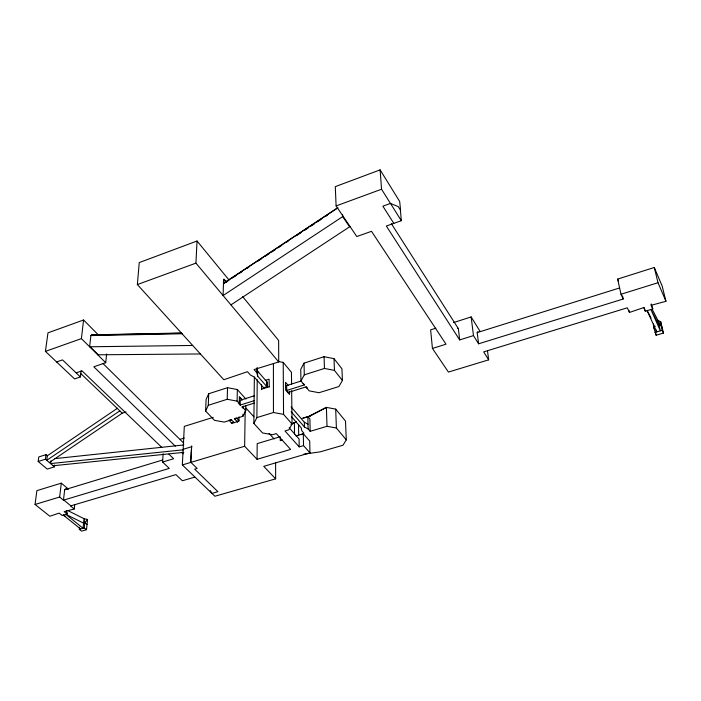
<?xml version="1.0" encoding="UTF-8"?>
<svg xmlns="http://www.w3.org/2000/svg" width="701" height="701" viewBox="0 0 701 701"><rect width="100%" height="100%" fill="white"/><g stroke="black" fill="none" stroke-linecap="round" stroke-linejoin="round"><path stroke-width="1.05" d="M269.289 387.057L269.079 379.188L265.293 380.398M266.906 381.826L266.888 386.698L263.637 387.732M261.692 389.467L261.491 384.858M257.136 368.726L257.661 371.153L267.134 382.089L267.116 386.961L257.618 376.051L256.908 372.827L256.96 367.92M245.201 410.567L244.631 446.248L257.057 459.313L290.608 449.429L276.273 433.586L272.479 434.725L262.56 432.946L253.858 423.465L256.89 417.603L257.232 379.767M257.311 371.127L257.346 367.885M257.618 376.051L257.661 371.153M257.057 459.313L257.188 443.628L280.234 436.723L280.251 440.631L282.345 440.009M253.858 423.465L254.358 377.112L250.336 374.947L247.488 371.696L223.812 379.723L137.361 284.571L139.245 262.577L197.034 241.013L228.841 279.787M234.59 418.891L242.923 416.306L245.788 410.611L245.867 405.362M242.923 416.306L242.958 414.212M243.519 406.168L243.063 408.227L241.906 406.966L254.323 403.084M239.032 416.867L238.953 421.091L231.698 423.334L229.166 420.25L231.242 419.61L234.23 422.791L233.775 422.309L231.707 422.948M254.603 400.543L240.171 405.073L240.268 400.236L254.577 395.714M240.592 404.933L237.104 401.121L237.341 389.537L227.527 387.697L208.714 393.734L206.085 399.517L205.63 411.049L214.532 420.346L224.224 422.098L231.47 419.855M205.63 411.049L208.285 405.292L227.212 399.29L227.527 387.697M226.642 282.266L224.057 279.129L223.593 279.445L223.093 295.542L343.131 216.32M208.285 405.292L208.714 393.734M190.497 462.494L191.662 445.941L190.9 462.371L197.13 468.426L194.685 469.153L217.923 491.681L211.947 493.408L210.291 490.621M256.908 372.827L254.077 369.567L278.718 361.926L195.938 263.138L197.034 241.013M275.607 462.66L275.642 478.844L214.892 496.238L182.339 464.938L184.31 426.383L213.235 417.332M68.54 489.193L61.302 483.155L36.881 490.63L35.05 504.457L59.646 497.035L63.458 500.163L169.291 468.391L162.606 462.073L163.123 453.757M175.338 446.195L93.811 366.789L105.728 362.697L106.605 354.014M79.528 527.266L79.309 529.316L81.561 531.13L86.512 529.702L87.555 519.476L84.015 518.687L68.216 510.792M86.512 529.702L84.26 527.888L84.795 522.753L84.015 518.687L83.025 528.247L65.841 514.35L83.559 523.112L84.795 522.753L87.555 519.476M181.279 333.019L92.103 334.841L90.885 335.577L89.64 346.776L192.679 345.462M35.05 504.457L49.876 516.243L59.164 513.106L62.091 515.454L67.094 513.982L64.177 511.616L74.262 509.022L74.727 504.781M97.842 334.386L83.585 319.998L47.975 332.835L45.416 351.376L74.578 378.926L80.413 376.936L81.114 370.847M63.458 500.163L64.676 489.745L162.623 459.996M105.728 362.697L81.395 338.627L83.585 319.998M59.646 497.035L61.302 483.155M119.818 410.856L46.748 460.329L47.344 455.755L46.021 454.634L38.8 456.929L38.187 461.503L47.247 469.092L54.45 466.831L54.678 465.008M652.132 309.202L657.862 320.296L660.736 321.794L663.453 333.054L656.127 335.227L653.542 326.806L653.814 324.642M50.954 460.837L50.603 463.58L183.618 449.779M54.45 466.831L45.425 459.216L46.021 454.634M305.908 386.926L309.176 390.86L318.99 392.718L338.881 386.549L342.43 380.494L341.939 368.805L334.018 358.658L324.072 356.695L304.05 363.127L300.747 369.278L300.948 380.967L304.26 384.945M300.948 380.967L304.278 374.842L304.05 363.127M291.66 390.606L292.045 424.026L288.812 429.809L284.983 430.966L299.204 446.896L303.524 445.617L309.956 452.864L263.742 466.34L275.642 478.844M308.089 416.718L326.403 407.386L335.691 409.121L345.488 421.073L346.294 439.869L342.982 445.223L320.217 451.847L303.884 454.152M337.47 207.908L223.47 283.414L337.926 207.776M303.629 418.076L309.842 416.192L310.964 415.255M292.922 423.57L296.427 421.774M47.344 455.755L117.523 408.201M49.342 462.52L122.254 413.178L126.014 411.969M226.09 282.17L228.833 280.356M232.487 277.946L236.141 275.528M238.875 273.723L242.528 271.305M247.094 268.29L248.925 267.081M257.144 261.657L261.71 258.634M265.364 256.224L269.018 253.806M271.751 252.001L275.405 249.582M278.148 247.777L281.802 245.359M286.367 242.344L288.19 241.135M296.409 235.711L300.974 232.688M304.628 230.279L308.282 227.869M311.025 226.055L314.679 223.645M317.413 221.831L321.067 219.422M325.632 216.399L327.463 215.198M230.927 304.891L350.027 226.528M290.976 424.42L294.376 422.396L294.525 434.243M301.307 434.716L303.91 433.2L301.824 430.817L301.299 427.943L291.485 416.701M309.842 416.192L326.403 407.386L327.008 426.304L310.175 431.325L308.098 428.933L304.444 426.997L291.16 411.715M393.813 223.382L382.877 206.182L390.466 203.43L398.273 206.637L400.621 210.405L399.675 201.467L380.117 169.87L335.288 186.641L336.112 205.936L356.8 236.544L371.504 231.312L446.002 344.191L432.438 348.432L430.624 329.856L435.82 328.199M223.934 282.924L225.179 282.775M336.112 205.936L381.546 189.226L380.117 169.87M137.361 284.571L195.938 263.138M400.411 210.063L401.314 220.71L386.339 226.037L459.672 339.915L473.464 335.604L478.608 343.805L623.207 299.003L622.523 295.901M45.416 351.376L81.395 338.627M56.606 361.953L62.503 359.893L80.413 376.936M97.746 354.802L200.407 353.961M76.129 372.853L81.999 370.838L161.782 447.361M453.486 322.574L471.151 316.94L480.097 331.398M304.278 374.842L324.44 368.446L334.456 370.391L342.43 380.494M261.464 389.204L269.061 386.794M38.187 461.503L45.425 459.216M623.207 299.003L620.99 294.254L617.651 279.086L654.278 267.502L662.2 286.157L665.95 301.29L651.168 305.303L652.78 308.948L645.306 311.226L643.676 307.599L629.472 312.436L627.307 307.8L483.681 351.884L488.676 359.832L448.421 372.073L432.438 348.432M286.253 385.716L301.623 380.871M303.156 383.622L304.698 384.805L286.297 390.588M478.608 343.805L477.197 332.589L619.649 287.945M287.971 392.542L306.346 386.786L307.432 388.1L306.994 388.24M620.99 294.254L658.011 282.722L665.95 301.29M180.218 439.308L184.345 438.037M256.89 417.603L273.443 412.503L283.555 414.361L292.045 424.026M183.136 449.306L191.627 446.721M301.614 418.497L307.844 416.604L309.903 419.014L310.175 431.325M162.606 462.073L173.638 458.726L168.897 454.178M182.339 464.938L244.631 446.248M654.375 328.655L653.542 326.806L655.374 326.263M660.736 321.794L660.868 324.616L659.028 325.168L650.914 309.518L660.386 330.819L657.862 320.296L662.095 327.402M295.971 435.943L303.314 433.753L309.702 441.043L309.956 452.864M654.883 332.458L662.226 330.276L663.453 333.054M194.72 477.136L182.4 480.763L175.89 474.621L70.529 505.956L74.262 509.022M79.309 529.316L84.26 527.888M54.441 458.664L183.864 444.951M53.171 465.753L183.837 452.347M91.445 335.087L181.769 333.255M90.885 335.577L182.365 333.746M92.103 334.841L94.46 335.586M327.008 426.304L336.401 428.022L346.294 439.869M227.212 399.29L237.104 401.121M278.306 361.453L283.213 362.408L291.45 372.284L291.581 384.139M65.211 516.006L63.335 515.086L80.545 528.957M291.108 406.913L304.348 422.23L308.002 424.166M84.795 522.753L87.029 524.576M63.8 500.058L70.871 505.859M80.475 373.265L122.254 413.178M181.612 452.303L183.18 453.836M102.793 363.346L183.723 443.146M90.043 346.636L98.149 354.662M237.332 422.221L236.885 421.345L238.962 420.705L236.439 417.998L234.353 418.646L237.341 421.836M242.336 406.834L245.788 410.611M240.171 405.073L239.006 403.802L239.567 396.897L242.257 399.859M245.972 408.113L253.911 416.815M269.07 433.437L274.126 438.975M239.146 397.029L241.836 399.991M237.341 389.537L245.963 399.071M289.171 427.776L299.082 438.966L299.204 446.896M254.332 377.112L263.865 387.995M288.4 392.402L286.735 390.448L286.691 385.576M288.146 385.384L285.561 382.325L285.622 389.922L289.522 394.488L289.487 391.237M223.593 279.445L225.529 281.793M242.677 296.637L278.639 340.467L278.718 361.926M349.536 226.703L342.631 216.504L342.535 214.418M391.351 223.654L458.384 328.681L459.672 339.915M381.546 189.226L401.314 220.71M651.027 318L647.172 310.657L656.714 331.915L656.267 330.031M617.651 279.086L618.536 281.005M651.317 304.164L652.78 308.948M644.14 307.406L645.306 311.226M654.278 267.502L658.011 282.722M66.35 510.95L67.094 513.982L66.542 510.889M660.868 324.616L662.226 330.276M651.045 304.138L651.492 306.039M655.461 332.405L656.127 335.227M629.016 310.42L629.472 312.436M487.458 350.579L488.676 359.832M471.151 316.94L473.464 335.604M334.018 358.658L334.456 370.391M335.691 409.121L336.401 428.022M324.072 356.695L324.44 368.446M653.463 323.976L653.542 326.806M307.844 416.604L308.098 428.933M304.348 422.23L304.444 426.997M303.314 433.753L303.524 445.617M298.53 424.385L298.696 435.163M283.213 362.408L283.555 414.361M273.408 363.749L273.443 412.503M457.508 327.972A8.298 6.09 -32.1 0 1 458.384 328.681M477.197 332.589A8.175 1.761 72.5 0 1 477.942 331.853M64.676 489.745A6.931 3.698 73.8 0 1 67.831 489.079"/></g></svg>
